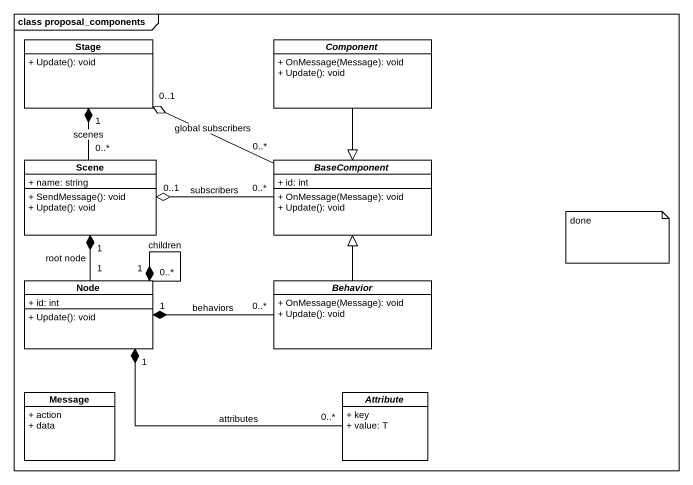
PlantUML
@startuml
mainframe class proposal_components
hide circle
hide empty members
skinparam classAttributeIconSize 0
class Stage {
  + Update(): void
}
abstract class "Component" as Component_ {
  + OnMessage(Message): void
  + Update(): void
}
class Scene {
  + name: string
  + SendMessage(): void
  + Update(): void
}
abstract class BaseComponent {
  + id: int
  + OnMessage(Message): void
  + Update(): void
}
class "Node" as Node_ {
  + id: int
  + Update(): void
}
abstract class Behavior {
  + OnMessage(Message): void
  + Update(): void
}
class Message {
  + action
  + data
}
abstract class Attribute {
  + key
  + value: T
}
Component_ --|> BaseComponent
Scene "0..*" -up-* "1" Stage : scenes
BaseComponent "0..*" -left-o "0..1" Stage : global subscribers
BaseComponent "0..*" -left-o "0..1" Scene : subscribers
Node_ "1" -up-* "1" Scene : root node
Node_ "0..*" --* "1" Node_ : children
Behavior -up-|> BaseComponent
Behavior "0..*" -left-* "1" Node_ : behaviors
Attribute "0..*" -left-* "1" Node_ : attributes
note as N1
  done
end note
@enduml
